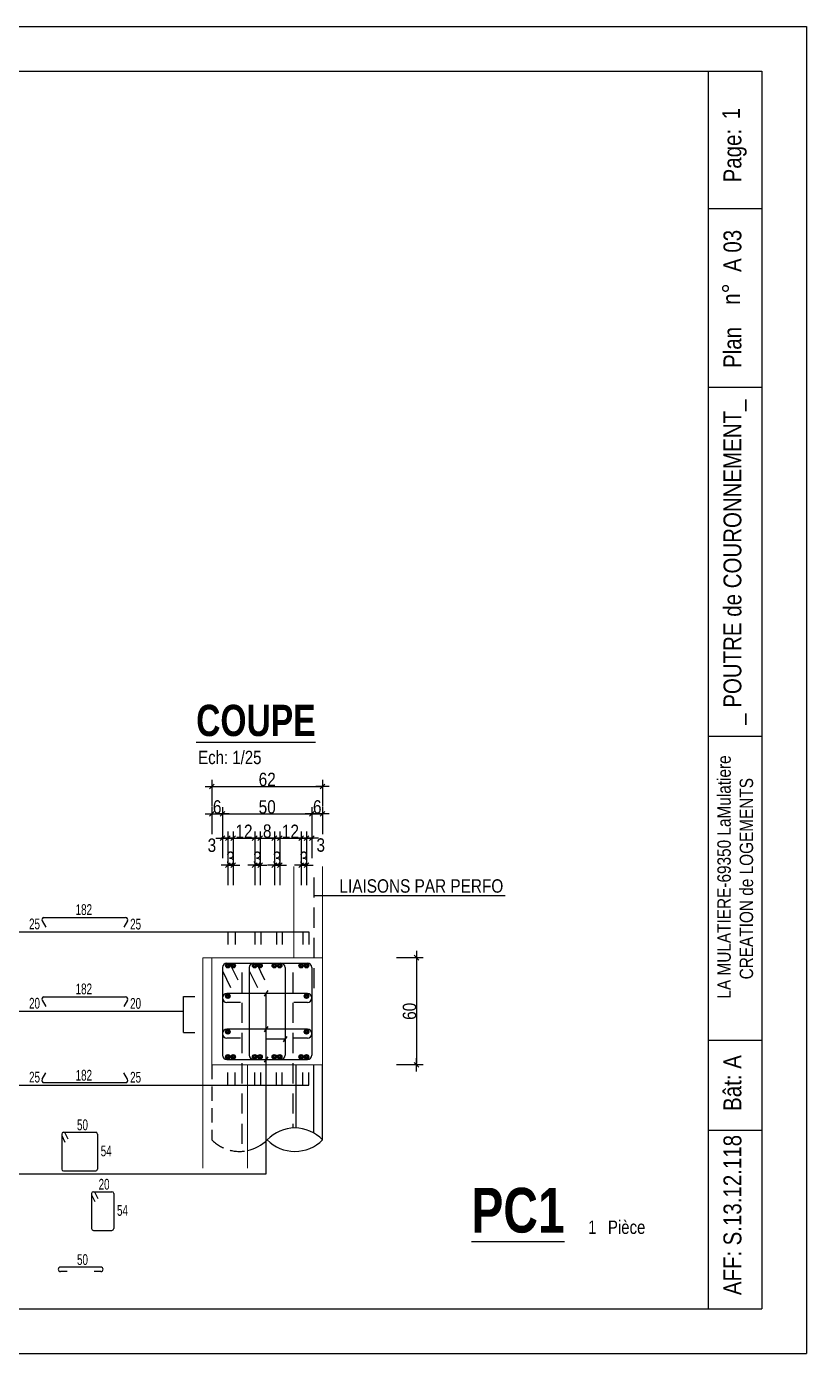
# Model space of a CAD drawing. Header units: centimetres. Extents: x 20328 to 51171, y -21855 to -16644.
# Drawn here: x 23956 to 24828, y -18525 to -17040 of the extents above; entities that cross this region are included whole.
import ezdxf
from ezdxf.enums import TextEntityAlignment as Align

# ---------------------------------------------------------------- set-up
doc = ezdxf.new("R2010")
doc.units = ezdxf.units.CM
doc.header["$LTSCALE"] = 25.4
doc.header["$PDMODE"] = 1
doc.header["$PDSIZE"] = -2
doc.linetypes.add('CACHEX2', pattern=[19.05, 12.7, -6.35])
for name, color, linetype in [('01_cote_gen', 4, 'Continuous'), ('01_fenetres', 171, 'Continuous'), ('01_linteaux', 2, 'Continuous'), ('01_murs_sup', 2, 'CACHEX2'), ('01_poch_murs', 253, 'Continuous'), ('01_texte', 230, 'Continuous'), ('AA_COTES', 2, 'Continuous')]:
    doc.layers.add(name, color=color, linetype=linetype)
doc.layers.add('01_murs_coup', color=5, linetype='Continuous', lineweight=60)
doc.styles.add('impact', font='impact.ttf')
doc.styles.add('MATTE_TXT', font='arial.ttf')
doc.styles.add('STYLE2', font='ARIALN.TTF')
doc.dimstyles.new('JB25', dxfattribs={"dimscale": 0.1, "dimtxt": 150, "dimasz": 15, "dimexe": 0.1, "dimexo": 0.1, "dimgap": 0.09, "dimtad": 1, "dimdec": 1, "dimlfac": 0.5, "dimdsep": 46, "dimtxsty": 'STYLE2', "dimblk1": 'BOND_G', "dimblk2": 'BOND_D', "dimsah": 1, "dimcen": 1.5, "dimdle": 0.01, "dimse1": 1, "dimse2": 1, "dimclrd": 4, "dimclre": 2, "dimclrt": 6, "dimazin": 2, "dimtfac": 2.333333, "dimtdec": 1, "dimtix": 1, "dimtmove": 2, "dimatfit": 3, "dimldrblk": 'BOND_G', "dimfxl": 1, "dimtolj": 1, "dimtzin": 0, "dimarcsym": 0})

# ---------------------------------------------------------------- blocks, each defined once
blk = doc.blocks.new('BOND_G')
at = {"layer": 'AA_COTES', "color": 0}
for p, q in [((0, -5), (0, 15)), ((5, 0), (-5, 0)), ((1.77, 1.77), (-1.77, -1.77))]:
    blk.add_line(p, q, dxfattribs=at)
blk = doc.blocks.new('BOND_D')
at = {"layer": 'AA_COTES', "color": 0}
for p, q in [((5, 0), (-5, 0)), ((-1.77, -1.77), (1.77, 1.77)), ((0, 5), (0, -15))]:
    blk.add_line(p, q, dxfattribs=at)
blk = doc.blocks.new('*D4')
at = {"layer": '01_cote_gen', "color": 4, "lineweight": -2, "ltscale": 3, "transparency": 16777216}
blk.add_line((24392, -18084), (24392, -18201), dxfattribs=at)
at = {"layer": 'Defpoints', "color": 0, "ltscale": 3, "transparency": 16777216}
for p in [(24287, -18082.5), (24287, -18202.5), (24392, -18202.5)]:
    blk.add_point(p, dxfattribs=at)
at = {"layer": '01_cote_gen', "color": 4, "lineweight": -2, "ltscale": 3, "transparency": 16777216, "xscale": 1.5, "yscale": 1.5, "zscale": 1.5}
for name, p, rotation in [('BOND_G', (24392, -18082.5), 90), ('BOND_D', (24392, -18202.5), 270)]:
    blk.add_blockref(name, p, dxfattribs=dict(at, rotation=rotation))
at = {"layer": '01_cote_gen', "color": 6, "ltscale": 3, "transparency": 16777216, "insert": (24384.3, -18142.5), "char_height": 15, "attachment_point": 5, "rotation": 90, "style": 'STYLE2'}
blk.add_mtext('\\A1;60', dxfattribs=at)
blk = doc.blocks.new('*D5')
at = {"layer": '01_cote_gen', "color": 4, "lineweight": -2, "ltscale": 3, "transparency": 16777216}
blk.add_line((24164.5, -17890.8), (24285.5, -17890.8), dxfattribs=at)
at = {"layer": 'Defpoints', "color": 0, "ltscale": 3, "transparency": 16777216}
for p in [(24287, -17890.8), (24163, -18018.5), (24287, -18018.5)]:
    blk.add_point(p, dxfattribs=at)
at = {"layer": '01_cote_gen', "color": 4, "lineweight": -2, "ltscale": 3, "transparency": 16777216, "xscale": 1.5, "yscale": 1.5, "zscale": 1.5, "rotation": 180}
blk.add_blockref('BOND_G', (24163, -17890.8), dxfattribs=at)
at = {"layer": '01_cote_gen', "color": 4, "lineweight": -2, "ltscale": 3, "transparency": 16777216, "xscale": 1.5, "yscale": 1.5, "zscale": 1.5}
blk.add_blockref('BOND_D', (24287, -17890.8), dxfattribs=at)
at = {"layer": '01_cote_gen', "color": 6, "ltscale": 3, "transparency": 16777216, "insert": (24225, -17883.1), "char_height": 15, "attachment_point": 5, "style": 'STYLE2'}
blk.add_mtext('\\A1;62', dxfattribs=at)
blk = doc.blocks.new('*D7')
at = {"layer": '01_cote_gen', "color": 4, "lineweight": -2, "ltscale": 3, "transparency": 16777216}
blk.add_line((24176.5, -17921.6), (24273.5, -17921.6), dxfattribs=at)
at = {"layer": 'Defpoints', "color": 0, "ltscale": 3, "transparency": 16777216}
for p in [(24275, -17921.6), (24175, -18084.8), (24275, -18084.8)]:
    blk.add_point(p, dxfattribs=at)
at = {"layer": '01_cote_gen', "color": 4, "lineweight": -2, "ltscale": 3, "transparency": 16777216, "xscale": 1.5, "yscale": 1.5, "zscale": 1.5, "rotation": 180}
blk.add_blockref('BOND_G', (24175, -17921.6), dxfattribs=at)
at = {"layer": '01_cote_gen', "color": 4, "lineweight": -2, "ltscale": 3, "transparency": 16777216, "xscale": 1.5, "yscale": 1.5, "zscale": 1.5}
blk.add_blockref('BOND_D', (24275, -17921.6), dxfattribs=at)
at = {"layer": '01_cote_gen', "color": 6, "ltscale": 3, "transparency": 16777216, "insert": (24225, -17913.9), "char_height": 15, "attachment_point": 5, "style": 'STYLE2'}
blk.add_mtext('\\A1;50', dxfattribs=at)
blk = doc.blocks.new('*D8')
at = {"layer": '01_cote_gen', "color": 4, "lineweight": -2, "ltscale": 3, "transparency": 16777216}
blk.add_line((24176.5, -17948.6), (24179.5, -17948.6), dxfattribs=at)
at = {"layer": 'Defpoints', "color": 0, "ltscale": 3, "transparency": 16777216}
for p in [(24181, -17948.6), (24181, -18091.5), (24175, -18106.6)]:
    blk.add_point(p, dxfattribs=at)
at = {"layer": '01_cote_gen', "color": 4, "lineweight": -2, "ltscale": 3, "transparency": 16777216, "xscale": 1.5, "yscale": 1.5, "zscale": 1.5, "rotation": 180}
blk.add_blockref('BOND_G', (24175, -17948.6), dxfattribs=at)
at = {"layer": '01_cote_gen', "color": 4, "lineweight": -2, "ltscale": 3, "transparency": 16777216, "xscale": 1.5, "yscale": 1.5, "zscale": 1.5}
blk.add_blockref('BOND_D', (24181, -17948.6), dxfattribs=at)
at = {"layer": '01_cote_gen', "color": 6, "ltscale": 3, "transparency": 16777216, "insert": (24163.1, -17956.7), "char_height": 15, "attachment_point": 5, "style": 'STYLE2'}
blk.add_mtext('\\A1;3', dxfattribs=at)
blk = doc.blocks.new('*D9')
at = {"layer": '01_cote_gen', "color": 4, "lineweight": -2, "ltscale": 3, "transparency": 16777216}
for p, q in [((24179.5, -17979), (24178, -17979)), ((24187, -17979), (24181, -17979)), ((24188.5, -17979), (24190, -17979))]:
    blk.add_line(p, q, dxfattribs=at)
at = {"layer": 'Defpoints', "color": 0, "ltscale": 3, "transparency": 16777216}
for p in [(24181, -17979), (24181, -18091.5), (24187, -18091.5)]:
    blk.add_point(p, dxfattribs=at)
at = {"layer": '01_cote_gen', "color": 4, "lineweight": -2, "ltscale": 3, "transparency": 16777216, "xscale": 1.5, "yscale": 1.5, "zscale": 1.5}
blk.add_blockref('BOND_D', (24181, -17979), dxfattribs=at)
at = {"layer": '01_cote_gen', "color": 4, "lineweight": -2, "ltscale": 3, "transparency": 16777216, "xscale": 1.5, "yscale": 1.5, "zscale": 1.5, "rotation": 180}
blk.add_blockref('BOND_G', (24187, -17979), dxfattribs=at)
at = {"layer": '01_cote_gen', "color": 6, "ltscale": 3, "transparency": 16777216, "insert": (24184, -17971.3), "char_height": 15, "attachment_point": 5, "style": 'STYLE2'}
blk.add_mtext('\\A1;3', dxfattribs=at)
blk = doc.blocks.new('*D10')
at = {"layer": '01_cote_gen', "color": 4, "lineweight": -2, "ltscale": 3, "transparency": 16777216}
blk.add_line((24188.5, -17948.6), (24209.5, -17948.6), dxfattribs=at)
at = {"layer": 'Defpoints', "color": 0, "ltscale": 3, "transparency": 16777216}
for p in [(24211, -17948.6), (24187, -18091.5), (24211, -18091.5)]:
    blk.add_point(p, dxfattribs=at)
at = {"layer": '01_cote_gen', "color": 4, "lineweight": -2, "ltscale": 3, "transparency": 16777216, "xscale": 1.5, "yscale": 1.5, "zscale": 1.5, "rotation": 180}
blk.add_blockref('BOND_G', (24187, -17948.6), dxfattribs=at)
at = {"layer": '01_cote_gen', "color": 4, "lineweight": -2, "ltscale": 3, "transparency": 16777216, "xscale": 1.5, "yscale": 1.5, "zscale": 1.5}
blk.add_blockref('BOND_D', (24211, -17948.6), dxfattribs=at)
at = {"layer": '01_cote_gen', "color": 6, "ltscale": 3, "transparency": 16777216, "insert": (24199, -17941.1), "char_height": 15, "attachment_point": 5, "style": 'STYLE2'}
blk.add_mtext('\\A1;12', dxfattribs=at)
blk = doc.blocks.new('*D11')
at = {"layer": '01_cote_gen', "color": 4, "lineweight": -2, "ltscale": 3, "transparency": 16777216}
for p, q in [((24209.5, -17979), (24208, -17979)), ((24217, -17979), (24211, -17979)), ((24218.5, -17979), (24220, -17979))]:
    blk.add_line(p, q, dxfattribs=at)
at = {"layer": 'Defpoints', "color": 0, "ltscale": 3, "transparency": 16777216}
for p in [(24211, -17979), (24211, -18091.5), (24217, -18091.5)]:
    blk.add_point(p, dxfattribs=at)
at = {"layer": '01_cote_gen', "color": 4, "lineweight": -2, "ltscale": 3, "transparency": 16777216, "xscale": 1.5, "yscale": 1.5, "zscale": 1.5}
blk.add_blockref('BOND_D', (24211, -17979), dxfattribs=at)
at = {"layer": '01_cote_gen', "color": 4, "lineweight": -2, "ltscale": 3, "transparency": 16777216, "xscale": 1.5, "yscale": 1.5, "zscale": 1.5, "rotation": 180}
blk.add_blockref('BOND_G', (24217, -17979), dxfattribs=at)
at = {"layer": '01_cote_gen', "color": 6, "ltscale": 3, "transparency": 16777216, "insert": (24214, -17971.3), "char_height": 15, "attachment_point": 5, "style": 'STYLE2'}
blk.add_mtext('\\A1;3', dxfattribs=at)
blk = doc.blocks.new('*D12')
at = {"layer": '01_cote_gen', "color": 4, "lineweight": -2, "ltscale": 3, "transparency": 16777216}
for p, q in [((24231.5, -17979), (24230, -17979)), ((24239, -17979), (24233, -17979)), ((24240.5, -17979), (24242, -17979))]:
    blk.add_line(p, q, dxfattribs=at)
at = {"layer": 'Defpoints', "color": 0, "ltscale": 3, "transparency": 16777216}
for p in [(24233, -17979), (24233, -18091.5), (24239, -18091.5)]:
    blk.add_point(p, dxfattribs=at)
at = {"layer": '01_cote_gen', "color": 4, "lineweight": -2, "ltscale": 3, "transparency": 16777216, "xscale": 1.5, "yscale": 1.5, "zscale": 1.5}
blk.add_blockref('BOND_D', (24233, -17979), dxfattribs=at)
at = {"layer": '01_cote_gen', "color": 4, "lineweight": -2, "ltscale": 3, "transparency": 16777216, "xscale": 1.5, "yscale": 1.5, "zscale": 1.5, "rotation": 180}
blk.add_blockref('BOND_G', (24239, -17979), dxfattribs=at)
at = {"layer": '01_cote_gen', "color": 6, "ltscale": 3, "transparency": 16777216, "insert": (24236, -17971.3), "char_height": 15, "attachment_point": 5, "style": 'STYLE2'}
blk.add_mtext('\\A1;3', dxfattribs=at)
blk = doc.blocks.new('*D13')
at = {"layer": '01_cote_gen', "color": 4, "lineweight": -2, "ltscale": 3, "transparency": 16777216}
for p, q in [((24261.5, -17979), (24260, -17979)), ((24269, -17979), (24263, -17979)), ((24270.5, -17979), (24272, -17979))]:
    blk.add_line(p, q, dxfattribs=at)
at = {"layer": 'Defpoints', "color": 0, "ltscale": 3, "transparency": 16777216}
for p in [(24263, -17979), (24263, -18091.5), (24269, -18091.5)]:
    blk.add_point(p, dxfattribs=at)
at = {"layer": '01_cote_gen', "color": 4, "lineweight": -2, "ltscale": 3, "transparency": 16777216, "xscale": 1.5, "yscale": 1.5, "zscale": 1.5}
blk.add_blockref('BOND_D', (24263, -17979), dxfattribs=at)
at = {"layer": '01_cote_gen', "color": 4, "lineweight": -2, "ltscale": 3, "transparency": 16777216, "xscale": 1.5, "yscale": 1.5, "zscale": 1.5, "rotation": 180}
blk.add_blockref('BOND_G', (24269, -17979), dxfattribs=at)
at = {"layer": '01_cote_gen', "color": 6, "ltscale": 3, "transparency": 16777216, "insert": (24266, -17971.3), "char_height": 15, "attachment_point": 5, "style": 'STYLE2'}
blk.add_mtext('\\A1;3', dxfattribs=at)
blk = doc.blocks.new('*D14')
at = {"layer": '01_cote_gen', "color": 4, "lineweight": -2, "ltscale": 3, "transparency": 16777216}
blk.add_line((24218.5, -17948.6), (24231.5, -17948.6), dxfattribs=at)
at = {"layer": 'Defpoints', "color": 0, "ltscale": 3, "transparency": 16777216}
for p in [(24233, -17948.6), (24217, -17984.7), (24233, -17984.7)]:
    blk.add_point(p, dxfattribs=at)
at = {"layer": '01_cote_gen', "color": 4, "lineweight": -2, "ltscale": 3, "transparency": 16777216, "xscale": 1.5, "yscale": 1.5, "zscale": 1.5, "rotation": 180}
blk.add_blockref('BOND_G', (24217, -17948.6), dxfattribs=at)
at = {"layer": '01_cote_gen', "color": 4, "lineweight": -2, "ltscale": 3, "transparency": 16777216, "xscale": 1.5, "yscale": 1.5, "zscale": 1.5}
blk.add_blockref('BOND_D', (24233, -17948.6), dxfattribs=at)
at = {"layer": '01_cote_gen', "color": 6, "ltscale": 3, "transparency": 16777216, "insert": (24225, -17940.9), "char_height": 15, "attachment_point": 5, "style": 'STYLE2'}
blk.add_mtext('\\A1;8', dxfattribs=at)
blk = doc.blocks.new('*D15')
at = {"layer": '01_cote_gen', "color": 4, "lineweight": -2, "ltscale": 3, "transparency": 16777216}
blk.add_line((24240.5, -17948.6), (24261.5, -17948.6), dxfattribs=at)
at = {"layer": 'Defpoints', "color": 0, "ltscale": 3, "transparency": 16777216}
for p in [(24263, -17948.6), (24239, -17983.9), (24263, -17983.9)]:
    blk.add_point(p, dxfattribs=at)
at = {"layer": '01_cote_gen', "color": 4, "lineweight": -2, "ltscale": 3, "transparency": 16777216, "xscale": 1.5, "yscale": 1.5, "zscale": 1.5, "rotation": 180}
blk.add_blockref('BOND_G', (24239, -17948.6), dxfattribs=at)
at = {"layer": '01_cote_gen', "color": 4, "lineweight": -2, "ltscale": 3, "transparency": 16777216, "xscale": 1.5, "yscale": 1.5, "zscale": 1.5}
blk.add_blockref('BOND_D', (24263, -17948.6), dxfattribs=at)
at = {"layer": '01_cote_gen', "color": 6, "ltscale": 3, "transparency": 16777216, "insert": (24251, -17941.1), "char_height": 15, "attachment_point": 5, "style": 'STYLE2'}
blk.add_mtext('\\A1;12', dxfattribs=at)
blk = doc.blocks.new('*D16')
at = {"layer": '01_cote_gen', "color": 4, "lineweight": -2, "ltscale": 3, "transparency": 16777216}
blk.add_line((24270.5, -17948.6), (24273.5, -17948.6), dxfattribs=at)
at = {"layer": 'Defpoints', "color": 0, "ltscale": 3, "transparency": 16777216}
for p in [(24275, -17944.1), (24275, -17948.6), (24269, -17986.5)]:
    blk.add_point(p, dxfattribs=at)
at = {"layer": '01_cote_gen', "color": 4, "lineweight": -2, "ltscale": 3, "transparency": 16777216, "xscale": 1.5, "yscale": 1.5, "zscale": 1.5, "rotation": 180}
blk.add_blockref('BOND_G', (24269, -17948.6), dxfattribs=at)
at = {"layer": '01_cote_gen', "color": 4, "lineweight": -2, "ltscale": 3, "transparency": 16777216, "xscale": 1.5, "yscale": 1.5, "zscale": 1.5}
blk.add_blockref('BOND_D', (24275, -17948.6), dxfattribs=at)
at = {"layer": '01_cote_gen', "color": 6, "ltscale": 3, "transparency": 16777216, "insert": (24284.9, -17956.5), "char_height": 15, "attachment_point": 5, "style": 'STYLE2'}
blk.add_mtext('\\A1;3', dxfattribs=at)
blk = doc.blocks.new('*D17')
at = {"layer": '01_cote_gen', "color": 4, "lineweight": -2, "ltscale": 3, "transparency": 16777216}
blk.add_line((24276.5, -17921.6), (24285.5, -17921.6), dxfattribs=at)
at = {"layer": 'Defpoints', "color": 0, "ltscale": 3, "transparency": 16777216}
for p in [(24287, -17913.3), (24287, -17921.6), (24275, -17929.1)]:
    blk.add_point(p, dxfattribs=at)
at = {"layer": '01_cote_gen', "color": 4, "lineweight": -2, "ltscale": 3, "transparency": 16777216, "xscale": 1.5, "yscale": 1.5, "zscale": 1.5, "rotation": 180}
blk.add_blockref('BOND_G', (24275, -17921.6), dxfattribs=at)
at = {"layer": '01_cote_gen', "color": 4, "lineweight": -2, "ltscale": 3, "transparency": 16777216, "xscale": 1.5, "yscale": 1.5, "zscale": 1.5}
blk.add_blockref('BOND_D', (24287, -17921.6), dxfattribs=at)
at = {"layer": '01_cote_gen', "color": 6, "ltscale": 3, "transparency": 16777216, "insert": (24281, -17913.9), "char_height": 15, "attachment_point": 5, "style": 'STYLE2'}
blk.add_mtext('\\A1;6', dxfattribs=at)
blk = doc.blocks.new('*D18')
at = {"layer": '01_cote_gen', "color": 4, "lineweight": -2, "ltscale": 3, "transparency": 16777216}
blk.add_line((24164.5, -17921.6), (24173.5, -17921.6), dxfattribs=at)
at = {"layer": 'Defpoints', "color": 0, "ltscale": 3, "transparency": 16777216}
for p in [(24163, -17913.3), (24175, -17921.6), (24175, -17929.1)]:
    blk.add_point(p, dxfattribs=at)
at = {"layer": '01_cote_gen', "color": 4, "lineweight": -2, "ltscale": 3, "transparency": 16777216, "xscale": 1.5, "yscale": 1.5, "zscale": 1.5, "rotation": 180}
blk.add_blockref('BOND_G', (24163, -17921.6), dxfattribs=at)
at = {"layer": '01_cote_gen', "color": 4, "lineweight": -2, "ltscale": 3, "transparency": 16777216, "xscale": 1.5, "yscale": 1.5, "zscale": 1.5}
blk.add_blockref('BOND_D', (24175, -17921.6), dxfattribs=at)
at = {"layer": '01_cote_gen', "color": 6, "ltscale": 3, "transparency": 16777216, "insert": (24169, -17913.9), "char_height": 15, "attachment_point": 5, "style": 'STYLE2'}
blk.add_mtext('\\A1;6', dxfattribs=at)

msp = doc.modelspace()

# ---------------------------------------------------------------- linework, layer by layer
at = {"layer": '01_fenetres', "ltscale": 30}
for p, q in [((22778.36, -17090.41), (24778.36, -17090.41)), ((24718.36, -17090.41), (24718.36, -18475.41)), ((24778.36, -17090.41), (24778.36, -18475.41)), ((24778.36, -17090.41), (24778.36, -18475.41)), ((24778.36, -17244.54), (24718.36, -17244.54)), ((24778.36, -17444.54), (24718.36, -17444.54)), ((24718.36, -17834.74), (24778.36, -17834.74)), ((24718.36, -18174.91), (24778.36, -18174.91)), ((24718.36, -18275.41), (24778.36, -18275.41)), ((22778.36, -18475.41), (24778.36, -18475.41))]:
    msp.add_line(p, q, dxfattribs=at)
at = {"layer": '01_linteaux'}
for p, q in [((23973.09, -18041.42), (23977.17, -18048.5)), ((23975.25, -18037.67), (24066.52, -18037.67)), ((24068.69, -18041.42), (24064.6, -18048.5)), ((24174.97, -18093.49), (24174.97, -18191.49)), ((24174.97, -18097.03), (24184.06, -18115.7)), ((24179.97, -18088.49), (24269.97, -18088.49)), ((24182.89, -18088.49), (24191.98, -18107.16)), ((24204.97, -18093.49), (24204.97, -18191.49)), ((24204.97, -18097.03), (24214.06, -18115.7)), ((24212.89, -18088.49), (24221.98, -18107.16)), ((24244.97, -18093.49), (24244.97, -18191.49)), ((24274.97, -18093.49), (24274.97, -18191.49)), ((23973.09, -18130.18), (23977.17, -18137.26)), ((23975.25, -18126.43), (24066.52, -18126.43)), ((24068.69, -18130.18), (24064.6, -18137.26)), ((24269.97, -18122.49), (24179.97, -18122.49)), ((24194.97, -18132.49), (24179.97, -18132.49)), ((24269.97, -18132.49), (24254.97, -18132.49)), ((24269.97, -18162.49), (24179.97, -18162.49)), ((24194.97, -18172.49), (24179.97, -18172.49)), ((24269.97, -18172.49), (24254.97, -18172.49)), ((24179.97, -18196.49), (24269.97, -18196.49)), ((24286.97, -18286.19), (24286.97, -18202.49)), ((23973.09, -18218.6), (23977.17, -18211.53)), ((24068.69, -18218.6), (24064.6, -18211.53)), ((23975.25, -18222.35), (24066.52, -18222.35)), ((23995.08, -18279.93), (23995.08, -18319.13)), ((23997.08, -18277.93), (24033.08, -18277.93)), ((23998.24, -18277.93), (24001.88, -18285.4)), ((24035.08, -18279.93), (24035.08, -18319.13)), ((23995.08, -18281.35), (23998.71, -18288.81)), ((23997.08, -18321.13), (24033.08, -18321.13)), ((24028.56, -18346.45), (24028.56, -18385.65)), ((24028.56, -18347.86), (24032.2, -18355.33)), ((24030.56, -18344.45), (24051.3, -18344.45)), ((24031.73, -18344.45), (24035.37, -18351.92)), ((24053.3, -18346.45), (24053.3, -18385.65)), ((24030.56, -18387.65), (24051.3, -18387.65)), ((24038.78, -18428.74), (23993.78, -18428.74)), ((24001.28, -18433.74), (23993.78, -18433.74)), ((24038.78, -18433.74), (24031.28, -18433.74))]:
    msp.add_line(p, q, dxfattribs=at)
at = {"layer": '01_linteaux', "const_width": 3}
for points in [[(24179.72, -18091.49, 1), (24182.22, -18091.49, 1)], [(24185.72, -18091.49, 1), (24188.22, -18091.49, 1)], [(24209.72, -18091.49, 1), (24212.22, -18091.49, 1)], [(24215.72, -18091.49, 1), (24218.22, -18091.49, 1)], [(24231.72, -18091.49, 1), (24234.22, -18091.49, 1)], [(24237.72, -18091.49, 1), (24240.22, -18091.49, 1)], [(24261.72, -18091.49, 1), (24264.22, -18091.49, 1)], [(24267.72, -18091.49, 1), (24270.22, -18091.49, 1)], [(24179.72, -18125.49, 1), (24182.22, -18125.49, 1)], [(24267.72, -18125.49, 1), (24270.22, -18125.49, 1)], [(24179.72, -18165.49, 1), (24182.22, -18165.49, 1)], [(24267.72, -18165.49, 1), (24270.22, -18165.49, 1)], [(24179.72, -18193.49, -1), (24182.22, -18193.49, -1)], [(24185.72, -18193.49, -1), (24188.22, -18193.49, -1)], [(24209.72, -18193.49, -1), (24212.22, -18193.49, -1)], [(24215.72, -18193.49, -1), (24218.22, -18193.49, -1)], [(24231.72, -18193.49, -1), (24234.22, -18193.49, -1)], [(24237.72, -18193.49, -1), (24240.22, -18193.49, -1)], [(24261.72, -18193.49, -1), (24264.22, -18193.49, -1)], [(24267.72, -18193.49, -1), (24270.22, -18193.49, -1)]]:
    msp.add_lwpolyline(points, format="xyb", close=True, dxfattribs=at)
at = {"layer": '01_linteaux'}
for centre in [(24180.97, -18091.49), (24186.97, -18091.49), (24210.97, -18091.49), (24216.97, -18091.49), (24232.97, -18091.49), (24238.97, -18091.49), (24262.97, -18091.49), (24268.97, -18091.49), (24180.97, -18125.49), (24268.97, -18125.49), (24180.97, -18165.49), (24268.97, -18165.49), (24180.97, -18193.49), (24186.97, -18193.49), (24210.97, -18193.49), (24216.97, -18193.49), (24232.97, -18193.49), (24238.97, -18193.49), (24262.97, -18193.49), (24268.97, -18193.49)]:
    msp.add_circle(centre, 2.5, dxfattribs=at)
for centre, radius, start, end in [((23975.25, -18040.17), 2.5, 90, 210), ((24066.52, -18040.17), 2.5, 330, 90), ((24179.97, -18093.49), 5, 90, 180), ((24209.97, -18093.49), 5, 90, 180), ((24239.97, -18093.49), 5, 0, 90), ((24269.97, -18093.49), 5, 0, 90), ((23975.25, -18128.93), 2.5, 90, 210), ((24066.52, -18128.93), 2.5, 330, 90), ((24179.97, -18127.49), 5, 90, 270), ((24269.97, -18127.49), 5, 270, 90), ((24179.97, -18167.49), 5, 90, 270), ((24269.97, -18167.49), 5, 270, 90), ((24179.97, -18191.49), 5, 180, 270), ((24209.97, -18191.49), 5, 180, 270), ((24239.97, -18191.49), 5, 270, 0), ((24269.97, -18191.49), 5, 270, 0), ((23975.25, -18219.85), 2.5, 150, 270), ((24066.52, -18219.85), 2.5, 270, 30), ((23997.08, -18279.93), 2, 90, 180), ((24033.08, -18279.93), 2, 0, 90), ((24255.97, -18316.33), 43.24, 44.19387, 135.80613), ((24193.97, -18256.05), 43.24, 282.01437, 315.80613), ((24255.97, -18256.05), 43.24, 224.19387, 315.80613), ((23997.08, -18319.13), 2, 180, 270), ((24033.08, -18319.13), 2, 270, 0), ((24030.56, -18346.45), 2, 90, 180), ((24051.3, -18346.45), 2, 0, 90), ((24030.56, -18385.65), 2, 180, 270), ((24051.3, -18385.65), 2, 270, 0), ((23993.78, -18431.24), 2.5, 90, 270), ((24038.78, -18431.24), 2.5, 270, 90)]:
    msp.add_arc(centre, radius, start, end, dxfattribs=at)
at = {"layer": '01_murs_coup', "linetype": 'Continuous', "lineweight": 5}
for p, q in [((24254.97, -18082.49), (24254.97, -17980.51)), ((24286.97, -18082.49), (24286.97, -17980.51)), ((24152.97, -18082.49), (24286.97, -18082.49)), ((24152.97, -18082.49), (24152.97, -18317.9)), ((24162.97, -18082.49), (24162.97, -18202.49)), ((24286.97, -18082.49), (24286.97, -18202.49)), ((24162.97, -18202.49), (24286.97, -18202.49)), ((24202.97, -18202.49), (24202.97, -18317.9))]:
    msp.add_line(p, q, dxfattribs=at)
at = {"layer": '01_murs_sup', "ltscale": 0.07}
for p, q in [((24277.15, -17992.57), (24277.15, -18122.49)), ((24196.69, -18098.96), (24196.69, -18299.21)), ((24253.53, -18098.96), (24253.53, -18273.17))]:
    msp.add_line(p, q, dxfattribs=at)
at = {"layer": '01_murs_sup', "ltscale": 0.05}
msp.add_line((24162.97, -18202.49), (24162.97, -18286.19), dxfattribs=at)
msp.add_arc((24193.97, -18256.05), 43.24, 224.19387, 282.01437, dxfattribs=at)
at = {"layer": '01_poch_murs'}
for p, q in [((24256.97, -18202.49), (24256.97, -18273.11)), ((24276.97, -18202.49), (24276.97, -18278.54))]:
    msp.add_line(p, q, dxfattribs=at)
at = {"layer": '01_texte', "ltscale": 30}
for p, q in [((22728.36, -17040.41), (24828.36, -17040.41)), ((24828.36, -17040.41), (24828.36, -18525.41)), ((23717.8, -18053.73), (24271.74, -18053.73)), ((24180.8, -18053.73), (24180.8, -18067.81)), ((24189.11, -18053.73), (24189.11, -18067.81)), ((24211.27, -18053.73), (24211.27, -18067.81)), ((24217.73, -18053.73), (24217.73, -18067.81)), ((24235.55, -18053.73), (24235.55, -18067.81)), ((24241.83, -18053.73), (24241.83, -18067.81)), ((24265, -18053.73), (24265, -18067.81)), ((24271.74, -18053.73), (24271.74, -18067.81)), ((24131.35, -18166.1), (24131.35, -18126.04)), ((24131.35, -18126.04), (24144.15, -18126.04)), ((23717.8, -18142.49), (24131.35, -18142.49)), ((24131.35, -18166.1), (24144.15, -18166.1)), ((24180.8, -18225.17), (24180.8, -18211.09)), ((24189.11, -18225.17), (24189.11, -18211.09)), ((24211.27, -18225.17), (24211.27, -18211.09)), ((24217.73, -18225.17), (24217.73, -18211.09)), ((24235.55, -18225.17), (24235.55, -18211.09)), ((24241.83, -18225.17), (24241.83, -18211.09)), ((24265, -18225.17), (24265, -18211.09)), ((24271.74, -18225.17), (24271.74, -18211.09)), ((23717.8, -18225.17), (24271.74, -18225.17)), ((22728.36, -18525.41), (24828.36, -18525.41))]:
    msp.add_line(p, q, dxfattribs=at)
at = {"layer": '01_texte'}
msp.add_line((24277.15, -18012.91), (24491.17, -18012.91), dxfattribs=at)
at = {"layer": '01_texte', "linetype": 'Continuous'}
for p, q in [((24225.88, -18119.38), (24221.63, -18125.6)), ((24223.75, -18324.2), (24223.75, -18122.49)), ((24225.88, -18159.38), (24221.63, -18165.6)), ((24244.97, -18173.7), (24223.75, -18173.7)), ((24247.1, -18170.6), (24242.84, -18176.81)), ((24225.88, -18193.38), (24221.63, -18199.6)), ((23768.67, -18324.2), (24223.75, -18324.2))]:
    msp.add_line(p, q, dxfattribs=at)

# ---------------------------------------------------------------- texts
at = {"layer": '01_texte', "style": 'STYLE2'}
for s, height, p in [('1', 20, (24754.07, -17144.15)), ('Page:', 20, (24755.52, -17214.83)), (' A 03', 20, (24755.52, -17321.47)), ('n%%D', 20, (24754.07, -17351.81)), ('Plan', 20, (24755.52, -17422.5)), (' _ POUTRE de COURONNEMENT_', 20, (24755.52, -17828.23)), ('LA MULATIERE-69350 LaMulatiere', 15, (24743.65, -18128.22)), ('CREATION de LOGEMENTS', 15, (24768.65, -18106.73)), ('Bât: A', 20, (24755.52, -18253.95)), ('S.13.12.118', 20, (24755.52, -18404.45)), ('AFF:', 20, (24755.52, -18460.12))]:
    msp.add_text(s, height=height, rotation=90, dxfattribs=at).set_placement(p)
at = {"layer": '01_texte', "style": 'impact'}
for s, height, p in [('%%UCOUPE', 35, (24145.55, -17844.96)), ('%%UPC1', 50, (24453.43, -18405.09))]:
    msp.add_text(s, height=height, dxfattribs=at).set_placement(p, align=Align.BOTTOM_LEFT)
at = {"layer": '01_texte', "style": 'MATTE_TXT', "width": 0.8}
for s, p in [('Ech: 1/25', (24183.16, -17870.37)), ('1', (24588.67, -18396.13)), ('Pièce', (24627.18, -18396.13))]:
    msp.add_text(s, height=15, dxfattribs=at).set_placement(p, align=Align.BOTTOM_CENTER)
at = {"layer": '01_texte', "style": 'STYLE2'}
msp.add_text('LIAISONS PAR PERFO', height=15, dxfattribs=at).set_placement((24305.84, -18009.73))
at = {"layer": '01_texte', "style": 'STYLE2', "width": 0.8}
for s, p in [('182', (24029.01, -18034.69)), ('25', (23970.75, -18050.7)), ('25', (24083.85, -18050.89)), ('182', (24029.01, -18123.44)), ('20', (23970.75, -18139.46)), ('20', (24083.85, -18139.65)), ('25', (23970.75, -18222.14)), ('182', (24029.01, -18220.03)), ('25', (24083.85, -18222.33)), ('50', (24024.44, -18275.55)), ('54', (24050.95, -18304.79)), ('20', (24048.6, -18342.07)), ('54', (24069.18, -18371.31)), ('50', (24024.44, -18426.36))]:
    msp.add_text(s, height=12, dxfattribs=at).set_placement(p, align=Align.RIGHT)

# ---------------------------------------------------------------- dimensions: what is measured, and where the dimension line sits
at = {"layer": '01_cote_gen', "ltscale": 3}
for base, p1, p2, picture, middle in [((24286.97, -17890.76), (24162.97, -18018.54), (24286.97, -18018.54), '*D5', (24224.97, -17883.09)), ((24174.97, -17921.59), (24162.97, -17913.26), (24174.97, -17929.09), '*D18', (24168.97, -17913.92)), ((24274.97, -17921.59), (24174.97, -18084.83), (24274.97, -18084.83), '*D7', (24224.97, -17913.92)), ((24286.97, -17921.59), (24274.97, -17929.09), (24286.97, -17913.26), '*D17', (24280.97, -17913.92)), ((24210.97, -17948.59), (24186.97, -18091.49), (24210.97, -18091.49), '*D10', (24198.97, -17941.05)), ((24232.97, -17948.59), (24216.97, -17984.7), (24232.97, -17984.7), '*D14', (24224.97, -17940.93)), ((24262.97, -17948.59), (24238.97, -17983.88), (24262.97, -17983.88), '*D15', (24250.97, -17941.05)), ((24180.97, -17978.96), (24186.97, -18091.49), (24180.97, -18091.49), '*D9', (24183.97, -17971.3)), ((24210.97, -17978.96), (24216.97, -18091.49), (24210.97, -18091.49), '*D11', (24213.97, -17971.3)), ((24232.97, -17978.96), (24238.97, -18091.49), (24232.97, -18091.49), '*D12', (24235.97, -17971.3)), ((24262.97, -17978.96), (24268.97, -18091.49), (24262.97, -18091.49), '*D13', (24265.97, -17971.3))]:
    dim = msp.add_linear_dim(base=base, p1=p1, p2=p2, dimstyle='JB25', dxfattribs=at)
    dim.commit()
    dim.dimension.update_dxf_attribs({"geometry": picture, "text_midpoint": middle})
for base, p1, p2, picture, middle in [((24180.97, -17948.59), (24174.97, -18106.59), (24180.97, -18091.49), '*D8', (24163.1, -17956.73)), ((24274.97, -17948.59), (24268.97, -17986.46), (24274.97, -17944.09), '*D16', (24284.94, -17956.48))]:
    dim = msp.add_linear_dim(base=base, p1=p1, p2=p2, dimstyle='JB25', dxfattribs=at)
    dim.commit()
    dim.dimension.update_dxf_attribs({"geometry": picture, "text_midpoint": middle, "dimtype": 160})
dim = msp.add_linear_dim(base=(24392, -18202.49), p1=(24286.97, -18082.49), p2=(24286.97, -18202.49), angle=90, dimstyle='JB25', dxfattribs=at)
dim.commit()
dim.dimension.update_dxf_attribs({"geometry": '*D4', "text_midpoint": (24384.33, -18142.49)})

doc.saveas('drawing.dxf')
